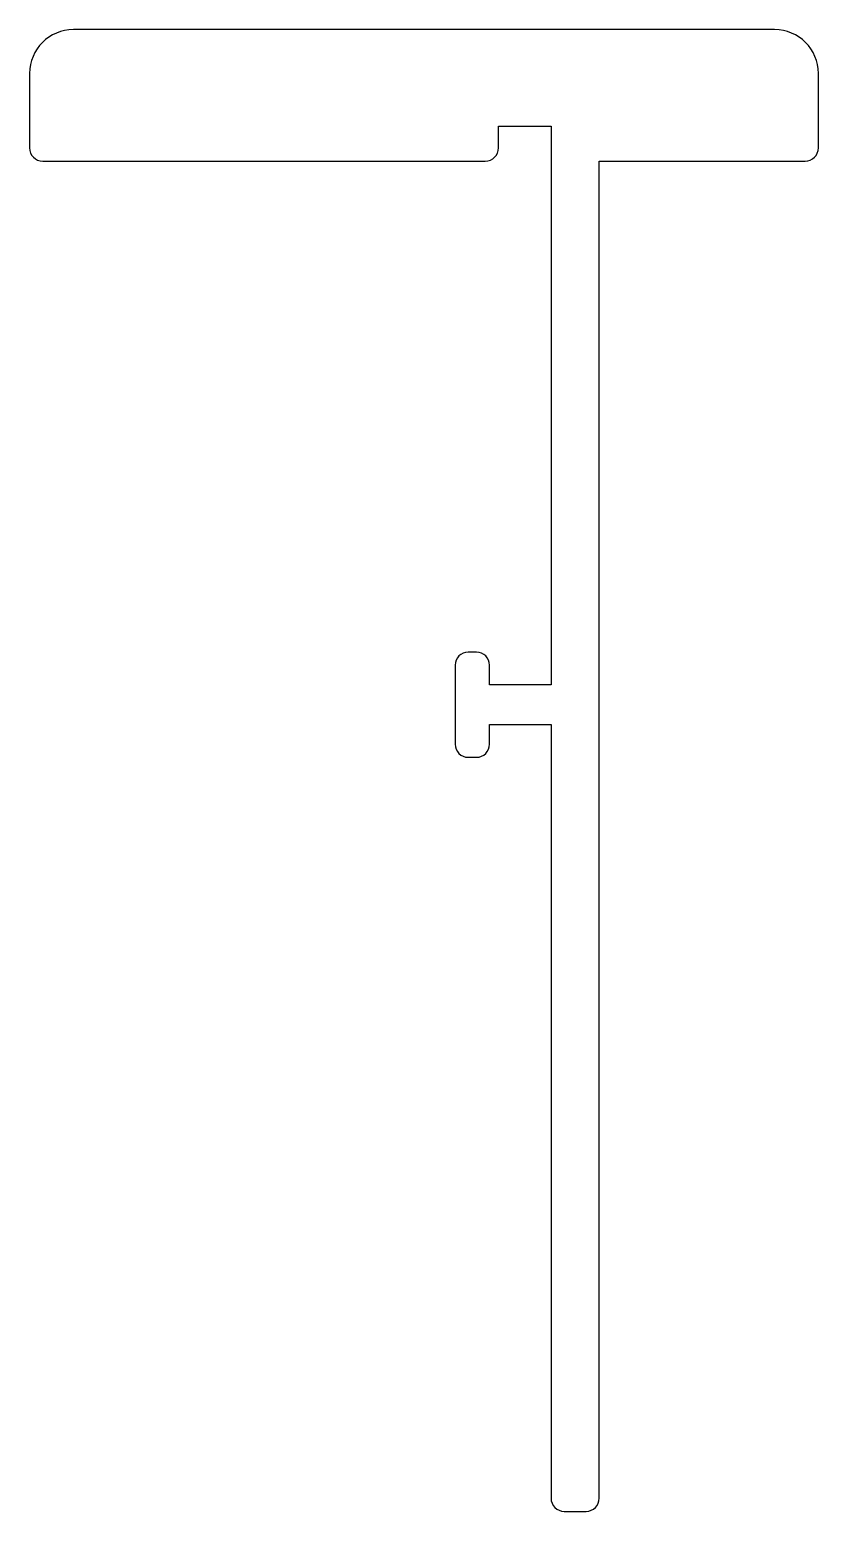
# Model space of a CAD drawing. Extents: x 638.1 to 656.1, y 582.4 to 616.2.
import ezdxf

# ---------------------------------------------------------------- set-up
doc = ezdxf.new("R2010")
doc.units = 0
doc.layers.get('0').update_dxf_attribs({"linetype": 'CONTINUOUS'})

msp = doc.modelspace()

# ---------------------------------------------------------------- linework, layer by layer
at = {"color": 7, "linetype": 'CONTINUOUS'}
for p, q in [((655.054, 616.2), (639.054, 616.2)), ((638.054, 615.2), (638.054, 613.5)), ((656.054, 613.5), (656.054, 615.2)), ((648.754, 613.5), (648.754, 614)), ((648.754, 614), (649.954, 614)), ((649.954, 614), (649.954, 601.251)), ((638.354, 613.2), (648.454, 613.2)), ((651.054, 582.7), (651.054, 613.2)), ((651.054, 613.2), (655.754, 613.2)), ((648.25, 602.001), (648.064, 602.001)), ((647.764, 601.701), (647.764, 599.901)), ((648.55, 601.251), (648.55, 601.701)), ((649.954, 601.251), (648.55, 601.251)), ((648.55, 599.901), (648.55, 600.351)), ((648.55, 600.351), (649.954, 600.351)), ((649.954, 600.351), (649.954, 582.7)), ((648.064, 599.601), (648.25, 599.601)), ((650.254, 582.4), (650.754, 582.4))]:
    msp.add_line(p, q, dxfattribs=at)
for centre, radius, start, end in [((639.054, 615.2), 1, 90, 180), ((655.054, 615.2), 1, 0, 90), ((638.354, 613.5), 0.3, 180, 270), ((648.454, 613.5), 0.3, 270, 0), ((655.754, 613.5), 0.3, 270, 0), ((648.064, 601.701), 0.3, 90, 180), ((648.25, 601.701), 0.3, 360, 90), ((648.064, 599.901), 0.3, 180, 270), ((648.25, 599.901), 0.3, 270, 0), ((650.254, 582.7), 0.3, 180, 270), ((650.754, 582.7), 0.3, 270, 0)]:
    msp.add_arc(centre, radius, start, end, dxfattribs=at)

doc.saveas('drawing.dxf')
